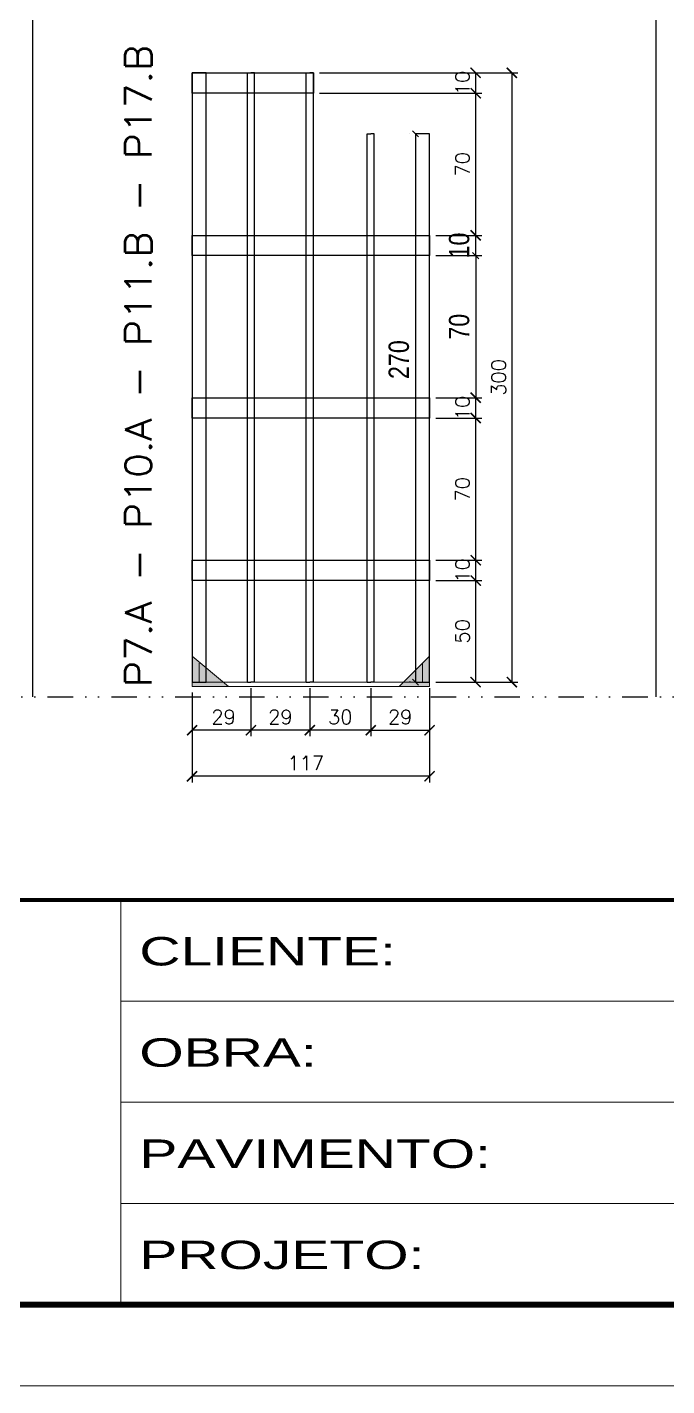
# Model space of a CAD drawing. Header units: millimetres. Extents: x 169816 to 178745, y 96537 to 113647.
# Drawn here: x 174991 to 175306, y 103429 to 104097 of the extents above; entities that cross this region are included whole.
import ezdxf

# ---------------------------------------------------------------- set-up
doc = ezdxf.new("R2010")
doc.units = ezdxf.units.MM
for name, pattern in [('CONTINUO', [0]), ('DASHED', [0.75, 0.5, -0.25]), ('DIVIDE2', [0.625, 0.25, -0.125, 0, -0.125, 0, -0.125]), ('HIDDEN', [0.375, 0.25, -0.125])]:
    doc.linetypes.add(name, pattern=pattern)
for name, color, linetype in [('COTA', 241, 'Continuous'), ('Nível', 160, 'Continuous'), ('SARR_2.2x10', 60, 'Continuous'), ('SARR_3.5x7', 81, 'Continuous'), ('SARR_7x7', 40, 'Continuous'), ('Texto Nível', 251, 'Continuous')]:
    doc.layers.add(name, color=color, linetype=linetype)
for name, color, linetype, lineweight in [('Folhas', 255, 'Continuous', 9), ('Madeira', 126, 'Continuous', 18), ('Sarr 2.2x7', 40, 'Continuous', 9), ('SARRAFO DE PRESSAO', 251, 'DASHED', 9), ('Texto Seção', 7, 'Continuous', 15)]:
    doc.layers.add(name, color=color, linetype=linetype, lineweight=lineweight)
doc.styles.add('COTA TECNICA', font='techl___.ttf', dxfattribs={"height": 10})
doc.styles.add('REGUA-120', font='ROMANS.shx', dxfattribs={"height": 15})
doc.styles.add('ROMANS', font='romans.shx')
doc.styles.add('Tecnologia', font='')
doc.styles.get('Tecnologia').set_extended_font_data('Forgotten Futurist')
doc.dimstyles.new('Cota Paínel', dxfattribs={"dimtxt": 7, "dimasz": 5, "dimexe": 3, "dimexo": 3, "dimgap": 3, "dimtad": 1, "dimdec": 1, "dimzin": 12, "dimdsep": 46, "dimtxsty": 'ROMANS', "dimblk": 'ARCHTICK', "dimcen": 0, "dimclrd": 4, "dimclre": 4, "dimclrt": 1, "dimadec": 1, "dimazin": 3, "dimtfac": 1, "dimtdec": 1, "dimtmove": 0, "dimatfit": 3, "dimldrblk": 'OBLIQUE', "dimfxl": 1, "dimtolj": 1, "dimtzin": 12, "dimarcsym": 0})
doc.dimstyles.new('PAINEL', dxfattribs={"dimtxt": 10, "dimasz": 3, "dimexe": 3, "dimexo": 3, "dimgap": 3, "dimtad": 1, "dimdec": 1, "dimzin": 12, "dimdsep": 46, "dimtxsty": 'COTA TECNICA', "dimblk1": 'OBLIQUE', "dimblk2": 'OBLIQUE', "dimsah": 1, "dimcen": 0.9, "dimclrd": 4, "dimclre": 4, "dimclrt": 240, "dimadec": 1, "dimazin": 3, "dimtfac": 1, "dimtdec": 1, "dimtmove": 0, "dimatfit": 3, "dimfxl": 1, "dimtolj": 1, "dimtzin": 12, "dimarcsym": 0})

# ---------------------------------------------------------------- blocks, each defined once
blk = doc.blocks.new('9999999999')
at = {"color": 30, "linetype": 'CONTINUO'}
for p, q in [((98564.56, 34230.21), (98564.56, 34429.45)), ((98564.56, 34379.64), (99583.98, 34379.64)), ((98564.56, 34329.83), (99487.98, 34329.83)), ((98564.56, 34280.02), (99487.98, 34280.02))]:
    blk.add_line(p, q, dxfattribs=at)
at = {"color": 30, "linetype": 'CONTINUO', "const_width": 2}
blk.add_lwpolyline([(99583.98, 34230.21), (99583.98, 34414.45, 0.414214), (99568.98, 34429.45), (98228.98, 34429.45, 0.414214), (98213.98, 34414.45), (98213.98, 34245.21, 0.414214), (98228.98, 34230.21), (99583.98, 34230.21)], format="xyb", dxfattribs=at)
at = {"layer": 'Folhas'}
blk.add_lwpolyline([(98138.98, 34190.21), (99623.98, 34190.21), (99623.98, 35240.21), (98138.98, 35240.21)], close=True, dxfattribs=at)
at = {"layer": 'Folhas', "color": 30, "const_width": 3}
blk.add_lwpolyline([(98213.98, 34230.21), (99583.98, 34230.21), (99583.98, 35200.21), (98213.98, 35200.21)], close=True, dxfattribs=at)
at = {"layer": 'Folhas', "color": 7, "style": 'Tecnologia', "width": 1.5}
for s, p in [('CLIENTE:', (98573.65, 34397.17)), ('OBRA:', (98573.65, 34347.31)), ('PAVIMENTO:', (98573.65, 34297.5)), ('PROJETO:', (98573.65, 34247.69))]:
    blk.add_text(s, height=14, dxfattribs=at).set_placement(p)
blk = doc.blocks.new('_ArchTick')
at = {"color": 0, "linetype": 'ByBlock', "const_width": 0.15}
blk.add_lwpolyline([(-0.5, -0.5), (0.5, 0.5)], dxfattribs=at)
blk = doc.blocks.new('*D1259')
at = {"layer": 'COTA', "color": 4, "lineweight": -2, "transparency": 16777216}
for p, q in [((175072.16, 103756.79), (175072.16, 103725.61)), ((175189.16, 103756.79), (175189.16, 103725.61)), ((175189.16, 103728.61), (175072.16, 103728.61))]:
    blk.add_line(p, q, dxfattribs=at)
at = {"layer": 'Defpoints', "color": 0, "transparency": 16777216}
for p in [(175072.16, 103759.79), (175189.16, 103759.79), (175072.16, 103728.61)]:
    blk.add_point(p, dxfattribs=at)
at = {"layer": 'COTA', "color": 4, "lineweight": -2, "transparency": 16777216, "xscale": 5, "yscale": 5, "zscale": 5, "rotation": 180}
blk.add_blockref('_ArchTick', (175072.16, 103728.61), dxfattribs=at)
at = {"layer": 'COTA', "color": 4, "lineweight": -2, "transparency": 16777216, "xscale": 5, "yscale": 5, "zscale": 5}
blk.add_blockref('_ArchTick', (175189.16, 103728.61), dxfattribs=at)
at = {"layer": 'COTA', "color": 1, "transparency": 16777216, "insert": (175128.16, 103735.11), "char_height": 7, "attachment_point": 5, "style": 'ROMANS'}
blk.add_mtext('\\A1;117', dxfattribs=at)
blk = doc.blocks.new('_Oblique')
at = {"color": 0, "linetype": 'ByBlock', "lineweight": -2}
blk.add_line((-0.5, -0.5), (0.5, 0.5), dxfattribs=at)
blk = doc.blocks.new('*D1260')
at = {"layer": 'COTA', "color": 4, "lineweight": -2, "transparency": 16777216}
for p, q in [((175160.16, 103771.99), (175160.16, 103748.29)), ((175189.16, 103771.99), (175189.16, 103748.29)), ((175160.16, 103751.29), (175189.16, 103751.29))]:
    blk.add_line(p, q, dxfattribs=at)
at = {"layer": 'Defpoints', "color": 0, "transparency": 16777216}
for p in [(175160.16, 103774.99), (175189.16, 103774.99), (175189.16, 103751.29)]:
    blk.add_point(p, dxfattribs=at)
at = {"layer": 'COTA', "color": 4, "lineweight": -2, "transparency": 16777216, "xscale": 5, "yscale": 5, "zscale": 5, "rotation": 180}
blk.add_blockref('_ArchTick', (175160.16, 103751.29), dxfattribs=at)
at = {"layer": 'COTA', "color": 4, "lineweight": -2, "transparency": 16777216, "xscale": 5, "yscale": 5, "zscale": 5}
blk.add_blockref('_ArchTick', (175189.16, 103751.29), dxfattribs=at)
at = {"layer": 'COTA', "color": 1, "transparency": 16777216, "insert": (175174.66, 103757.79), "char_height": 7, "attachment_point": 5, "style": 'ROMANS'}
blk.add_mtext('\\A1;29', dxfattribs=at)
blk = doc.blocks.new('*D1261')
at = {"layer": 'COTA', "color": 4, "lineweight": -2, "transparency": 16777216}
for p, q in [((175072.16, 103769.79), (175072.16, 103748.29)), ((175101.16, 103771.99), (175101.16, 103748.29)), ((175101.16, 103751.29), (175072.16, 103751.29))]:
    blk.add_line(p, q, dxfattribs=at)
at = {"layer": 'Defpoints', "color": 0, "transparency": 16777216}
for p in [(175101.16, 103774.99), (175072.16, 103772.79), (175072.16, 103751.29)]:
    blk.add_point(p, dxfattribs=at)
at = {"layer": 'COTA', "color": 4, "lineweight": -2, "transparency": 16777216, "xscale": 5, "yscale": 5, "zscale": 5, "rotation": 180}
blk.add_blockref('_ArchTick', (175072.16, 103751.29), dxfattribs=at)
at = {"layer": 'COTA', "color": 4, "lineweight": -2, "transparency": 16777216, "xscale": 5, "yscale": 5, "zscale": 5}
blk.add_blockref('_ArchTick', (175101.16, 103751.29), dxfattribs=at)
at = {"layer": 'COTA', "color": 1, "transparency": 16777216, "insert": (175087.66, 103757.79), "char_height": 7, "attachment_point": 5, "style": 'ROMANS'}
blk.add_mtext('\\A1;29', dxfattribs=at)
blk = doc.blocks.new('*D1262')
at = {"layer": 'COTA', "color": 4, "lineweight": -2, "transparency": 16777216}
for p, q in [((175130.16, 103771.99), (175130.16, 103748.29)), ((175160.16, 103771.99), (175160.16, 103748.29)), ((175160.16, 103751.29), (175130.16, 103751.29))]:
    blk.add_line(p, q, dxfattribs=at)
at = {"layer": 'Defpoints', "color": 0, "transparency": 16777216}
for p in [(175130.16, 103774.99), (175160.16, 103774.99), (175130.16, 103751.29)]:
    blk.add_point(p, dxfattribs=at)
at = {"layer": 'COTA', "color": 4, "lineweight": -2, "transparency": 16777216, "xscale": 5, "yscale": 5, "zscale": 5, "rotation": 180}
blk.add_blockref('_ArchTick', (175130.16, 103751.29), dxfattribs=at)
at = {"layer": 'COTA', "color": 4, "lineweight": -2, "transparency": 16777216, "xscale": 5, "yscale": 5, "zscale": 5}
blk.add_blockref('_ArchTick', (175160.16, 103751.29), dxfattribs=at)
at = {"layer": 'COTA', "color": 1, "transparency": 16777216, "insert": (175145.16, 103757.79), "char_height": 7, "attachment_point": 5, "style": 'ROMANS'}
blk.add_mtext('\\A1;30', dxfattribs=at)
blk = doc.blocks.new('*D1263')
at = {"layer": 'COTA', "color": 4, "lineweight": -2, "transparency": 16777216}
for p, q in [((175192.16, 103824.99), (175214.85, 103824.99)), ((175211.85, 103774.99), (175211.85, 103824.99)), ((175192.16, 103774.99), (175214.85, 103774.99))]:
    blk.add_line(p, q, dxfattribs=at)
at = {"layer": 'Defpoints', "color": 0, "transparency": 16777216}
for p in [(175189.16, 103824.99), (175211.85, 103824.99), (175189.16, 103774.99)]:
    blk.add_point(p, dxfattribs=at)
at = {"layer": 'COTA', "color": 4, "lineweight": -2, "transparency": 16777216, "xscale": 5, "yscale": 5, "zscale": 5}
for p, rotation in [((175211.85, 103824.99), 90), ((175211.85, 103774.99), 270)]:
    blk.add_blockref('_ArchTick', p, dxfattribs=dict(at, rotation=rotation))
at = {"layer": 'COTA', "color": 1, "transparency": 16777216, "insert": (175205.35, 103799.99), "char_height": 7, "attachment_point": 5, "rotation": 90, "style": 'ROMANS'}
blk.add_mtext('\\A1;50', dxfattribs=at)
blk = doc.blocks.new('*D1264')
at = {"layer": 'COTA', "color": 4, "lineweight": -2, "transparency": 16777216}
for p, q in [((175101.16, 103771.99), (175101.16, 103748.29)), ((175130.16, 103771.99), (175130.16, 103748.29)), ((175130.16, 103751.29), (175101.16, 103751.29))]:
    blk.add_line(p, q, dxfattribs=at)
at = {"layer": 'Defpoints', "color": 0, "transparency": 16777216}
for p in [(175101.16, 103774.99), (175130.16, 103774.99), (175101.16, 103751.29)]:
    blk.add_point(p, dxfattribs=at)
at = {"layer": 'COTA', "color": 4, "lineweight": -2, "transparency": 16777216, "xscale": 5, "yscale": 5, "zscale": 5, "rotation": 180}
blk.add_blockref('_ArchTick', (175101.16, 103751.29), dxfattribs=at)
at = {"layer": 'COTA', "color": 4, "lineweight": -2, "transparency": 16777216, "xscale": 5, "yscale": 5, "zscale": 5}
blk.add_blockref('_ArchTick', (175130.16, 103751.29), dxfattribs=at)
at = {"layer": 'COTA', "color": 1, "transparency": 16777216, "insert": (175115.66, 103757.79), "char_height": 7, "attachment_point": 5, "style": 'ROMANS'}
blk.add_mtext('\\A1;29', dxfattribs=at)
blk = doc.blocks.new('*D1265')
at = {"layer": 'COTA', "color": 4, "lineweight": -2, "transparency": 16777216}
for p, q in [((175192.16, 103834.99), (175214.85, 103834.99)), ((175211.85, 103824.99), (175211.85, 103834.99)), ((175192.16, 103824.99), (175214.85, 103824.99))]:
    blk.add_line(p, q, dxfattribs=at)
at = {"layer": 'Defpoints', "color": 0, "transparency": 16777216}
for p in [(175189.16, 103834.99), (175211.85, 103834.99), (175189.16, 103824.99)]:
    blk.add_point(p, dxfattribs=at)
at = {"layer": 'COTA', "color": 4, "lineweight": -2, "transparency": 16777216, "xscale": 5, "yscale": 5, "zscale": 5}
for p, rotation in [((175211.85, 103834.99), 90), ((175211.85, 103824.99), 270)]:
    blk.add_blockref('_ArchTick', p, dxfattribs=dict(at, rotation=rotation))
at = {"layer": 'COTA', "color": 1, "transparency": 16777216, "insert": (175205.35, 103829.99), "char_height": 7, "attachment_point": 5, "rotation": 90, "style": 'ROMANS'}
blk.add_mtext('\\A1;10', dxfattribs=at)
blk = doc.blocks.new('*D1266')
at = {"layer": 'COTA', "color": 4, "lineweight": -2, "transparency": 16777216}
for p, q in [((175192.16, 103904.95), (175214.85, 103904.95)), ((175211.85, 103834.99), (175211.85, 103904.95)), ((175192.16, 103834.99), (175214.85, 103834.99))]:
    blk.add_line(p, q, dxfattribs=at)
at = {"layer": 'Defpoints', "color": 0, "transparency": 16777216}
for p in [(175189.16, 103904.95), (175211.85, 103904.95), (175189.16, 103834.99)]:
    blk.add_point(p, dxfattribs=at)
at = {"layer": 'COTA', "color": 4, "lineweight": -2, "transparency": 16777216, "xscale": 5, "yscale": 5, "zscale": 5}
for p, rotation in [((175211.85, 103904.95), 90), ((175211.85, 103834.99), 270)]:
    blk.add_blockref('_ArchTick', p, dxfattribs=dict(at, rotation=rotation))
at = {"layer": 'COTA', "color": 1, "transparency": 16777216, "insert": (175205.35, 103869.97), "char_height": 7, "attachment_point": 5, "rotation": 90, "style": 'ROMANS'}
blk.add_mtext('\\A1;70', dxfattribs=at)
blk = doc.blocks.new('*D1267')
at = {"layer": 'COTA', "color": 4, "lineweight": -2, "transparency": 16777216}
for p, q in [((175192.16, 103914.99), (175214.85, 103914.99)), ((175211.85, 103904.99), (175211.85, 103914.99)), ((175192.16, 103904.99), (175214.85, 103904.99))]:
    blk.add_line(p, q, dxfattribs=at)
at = {"layer": 'Defpoints', "color": 0, "transparency": 16777216}
for p in [(175189.16, 103914.99), (175211.85, 103914.99), (175189.16, 103904.99)]:
    blk.add_point(p, dxfattribs=at)
at = {"layer": 'COTA', "color": 4, "lineweight": -2, "transparency": 16777216, "xscale": 5, "yscale": 5, "zscale": 5}
for p, rotation in [((175211.85, 103914.99), 90), ((175211.85, 103904.99), 270)]:
    blk.add_blockref('_ArchTick', p, dxfattribs=dict(at, rotation=rotation))
at = {"layer": 'COTA', "color": 1, "transparency": 16777216, "insert": (175205.35, 103909.99), "char_height": 7, "attachment_point": 5, "rotation": 90, "style": 'ROMANS'}
blk.add_mtext('\\A1;10', dxfattribs=at)
blk = doc.blocks.new('*D1268')
at = {"layer": 'COTA', "color": 4, "lineweight": -2, "transparency": 16777216}
for p, q in [((175134.91, 104074.98), (175232.66, 104074.98)), ((175229.66, 104074.98), (175229.66, 103774.99)), ((175192.16, 103774.99), (175232.66, 103774.99))]:
    blk.add_line(p, q, dxfattribs=at)
at = {"layer": 'Defpoints', "color": 0, "transparency": 16777216}
for p in [(175131.91, 104074.98), (175189.16, 103774.99), (175229.66, 103774.99)]:
    blk.add_point(p, dxfattribs=at)
at = {"layer": 'COTA', "color": 4, "lineweight": -2, "transparency": 16777216, "xscale": 5, "yscale": 5, "zscale": 5}
for p, rotation in [((175229.66, 104074.98), 90), ((175229.66, 103774.99), 270)]:
    blk.add_blockref('_ArchTick', p, dxfattribs=dict(at, rotation=rotation))
at = {"layer": 'COTA', "color": 1, "transparency": 16777216, "insert": (175223.16, 103924.99), "char_height": 7, "attachment_point": 5, "rotation": 90, "style": 'ROMANS'}
blk.add_mtext('\\A1;300', dxfattribs=at)
blk = doc.blocks.new('*D1271')
at = {"layer": 'COTA', "color": 4, "lineweight": -2, "transparency": 16777216}
for p, q in [((175134.91, 104064.95), (175214.85, 104064.95)), ((175211.85, 103994.95), (175211.85, 104064.95)), ((175192.16, 103994.95), (175214.85, 103994.95))]:
    blk.add_line(p, q, dxfattribs=at)
at = {"layer": 'Defpoints', "color": 0, "transparency": 16777216}
for p in [(175131.91, 104064.95), (175211.85, 104064.95), (175189.16, 103994.95)]:
    blk.add_point(p, dxfattribs=at)
at = {"layer": 'COTA', "color": 4, "lineweight": -2, "transparency": 16777216, "xscale": 5, "yscale": 5, "zscale": 5}
for p, rotation in [((175211.85, 104064.95), 90), ((175211.85, 103994.95), 270)]:
    blk.add_blockref('_ArchTick', p, dxfattribs=dict(at, rotation=rotation))
at = {"layer": 'COTA', "color": 1, "transparency": 16777216, "insert": (175205.35, 104029.95), "char_height": 7, "attachment_point": 5, "rotation": 90, "style": 'ROMANS'}
blk.add_mtext('\\A1;70', dxfattribs=at)
blk = doc.blocks.new('*D1272')
at = {"layer": 'COTA', "color": 4, "lineweight": -2, "transparency": 16777216}
for p, q in [((175134.91, 104074.98), (175214.85, 104074.98)), ((175211.85, 104064.95), (175211.85, 104074.98)), ((175134.91, 104064.95), (175214.85, 104064.95))]:
    blk.add_line(p, q, dxfattribs=at)
at = {"layer": 'Defpoints', "color": 0, "transparency": 16777216}
for p in [(175131.91, 104074.98), (175211.85, 104074.98), (175131.91, 104064.95)]:
    blk.add_point(p, dxfattribs=at)
at = {"layer": 'COTA', "color": 4, "lineweight": -2, "transparency": 16777216, "xscale": 5, "yscale": 5, "zscale": 5}
for p, rotation in [((175211.85, 104074.98), 90), ((175211.85, 104064.95), 270)]:
    blk.add_blockref('_ArchTick', p, dxfattribs=dict(at, rotation=rotation))
at = {"layer": 'COTA', "color": 1, "transparency": 16777216, "insert": (175205.35, 104069.97), "char_height": 7, "attachment_point": 5, "rotation": 90, "style": 'ROMANS'}
blk.add_mtext('\\A1;10', dxfattribs=at)
blk = doc.blocks.new('*D1269')
at = {"layer": 'COTA', "color": 4, "lineweight": -2, "transparency": 16777216}
for p, q in [((175192.16, 103994.95), (175214.85, 103994.95)), ((175211.85, 103984.95), (175211.85, 103994.95)), ((175192.16, 103984.95), (175214.85, 103984.95))]:
    blk.add_line(p, q, dxfattribs=at)
at = {"layer": 'Defpoints', "color": 0, "transparency": 16777216}
for p in [(175189.16, 103994.95), (175211.85, 103994.95), (175189.16, 103984.95)]:
    blk.add_point(p, dxfattribs=at)
at = {"layer": 'COTA', "color": 4, "lineweight": -2, "transparency": 16777216, "xscale": 3, "yscale": 3, "zscale": 3}
for p, rotation in [((175211.85, 103994.95), 90), ((175211.85, 103984.95), 270)]:
    blk.add_blockref('_Oblique', p, dxfattribs=dict(at, rotation=rotation))
at = {"layer": 'COTA', "color": 240, "transparency": 16777216, "insert": (175203.75, 103989.95), "char_height": 10, "attachment_point": 5, "rotation": 90, "style": 'COTA TECNICA'}
blk.add_mtext('\\A1;10', dxfattribs=at)
blk = doc.blocks.new('*D1270')
at = {"layer": 'COTA', "color": 4, "lineweight": -2, "transparency": 16777216}
for p, q in [((175192.16, 103984.95), (175214.85, 103984.95)), ((175211.85, 103984.95), (175211.85, 103914.95)), ((175192.16, 103914.95), (175214.85, 103914.95))]:
    blk.add_line(p, q, dxfattribs=at)
at = {"layer": 'Defpoints', "color": 0, "transparency": 16777216}
for p in [(175189.16, 103984.95), (175189.16, 103914.95), (175211.85, 103914.95)]:
    blk.add_point(p, dxfattribs=at)
at = {"layer": 'COTA', "color": 4, "lineweight": -2, "transparency": 16777216, "xscale": 3, "yscale": 3, "zscale": 3}
for p, rotation in [((175211.85, 103984.95), 90), ((175211.85, 103914.95), 270)]:
    blk.add_blockref('_Oblique', p, dxfattribs=dict(at, rotation=rotation))
at = {"layer": 'COTA', "color": 240, "transparency": 16777216, "insert": (175203.75, 103949.95), "char_height": 10, "attachment_point": 5, "rotation": 90, "style": 'COTA TECNICA'}
blk.add_mtext('\\A1;70', dxfattribs=at)
blk = doc.blocks.new('*D1273')
at = {"layer": 'COTA', "color": 4, "lineweight": -2, "transparency": 16777216}
for p, q in [((175179.16, 104044.98), (175179.16, 104044.98)), ((175182.16, 104044.98), (175182.16, 103774.98)), ((175179.76, 103774.98), (175179.16, 103774.98))]:
    blk.add_line(p, q, dxfattribs=at)
at = {"layer": 'Defpoints', "color": 0, "transparency": 16777216}
for p in [(175182.16, 104044.98), (175182.16, 103774.98), (175182.76, 103774.98)]:
    blk.add_point(p, dxfattribs=at)
at = {"layer": 'COTA', "color": 4, "lineweight": -2, "transparency": 16777216, "xscale": 3, "yscale": 3, "zscale": 3}
for p, rotation in [((175182.16, 104044.98), 90), ((175182.16, 103774.98), 270)]:
    blk.add_blockref('_Oblique', p, dxfattribs=dict(at, rotation=rotation))
at = {"layer": 'COTA', "color": 240, "transparency": 16777216, "insert": (175174.05, 103933.77), "char_height": 10, "attachment_point": 5, "rotation": 90, "style": 'COTA TECNICA'}
blk.add_mtext('\\A1;270', dxfattribs=at)

msp = doc.modelspace()

# ---------------------------------------------------------------- hatches: boundary and pattern name
at = {"layer": 'Madeira'}
h = msp.add_hatch(color=252, dxfattribs=at)
h.dxf.hatch_style = 2
h.paths.add_polyline_path([(175072.16, 103787.78), (175072.16, 103772.78), (175090.16, 103772.78)])
h = msp.add_hatch(color=252, dxfattribs=at)
h.dxf.hatch_style = 2
h.paths.add_polyline_path([(175189.16, 103787.78), (175189.16, 103772.78), (175174.16, 103772.78)])

# ---------------------------------------------------------------- linework, layer by layer
at = {"layer": 'Madeira', "color": 1, "linetype": 'HIDDEN'}
for p, q in [((175075.66, 103784.28), (175075.66, 103774.98)), ((175075.66, 103784.28), (175075.66, 103774.98)), ((175079.16, 103780.78), (175079.16, 103774.98)), ((175185.66, 103784.28), (175185.66, 103774.98)), ((175185.66, 103784.28), (175185.66, 103774.98)), ((175081.99, 103774.98), (175072.16, 103774.98)), ((175081.99, 103774.98), (175072.16, 103774.98)), ((175087.96, 103774.98), (175072.16, 103774.98)), ((175176.36, 103774.98), (175189.16, 103774.98)), ((175179.32, 103774.98), (175189.16, 103774.98)), ((175179.32, 103774.98), (175189.16, 103774.98))]:
    msp.add_line(p, q, dxfattribs=at)
at = {"layer": 'Madeira'}
msp.add_line((175072.16, 103774.98), (175072.16, 103772.78), dxfattribs=at)
msp.add_line((175072.16, 103774.98), (175072.16, 103772.78), dxfattribs=at)
msp.add_line((175072.16, 103774.98), (175072.16, 103772.78), dxfattribs=at)
at = {"layer": 'Madeira', "color": 0}
for points in [[(175072.16, 103787.78), (175072.16, 103772.78), (175090.16, 103772.78), (175072.16, 103787.78)], [(175189.16, 103787.78), (175189.16, 103772.78), (175174.16, 103772.78), (175189.16, 103787.78)]]:
    msp.add_lwpolyline(points, dxfattribs=at)
at = {"layer": 'Nível', "color": 4, "linetype": 'DIVIDE2', "ltscale": 50}
msp.add_line((174686.52, 103767.79), (176056.52, 103767.79), dxfattribs=at)
at = {"layer": 'Sarr 2.2x7'}
msp.add_lwpolyline([(175189.16, 103774.98), (175072.16, 103774.98), (175072.16, 103772.78), (175189.16, 103772.78)], close=True, dxfattribs=at)
msp.add_lwpolyline([(175189.16, 103774.98), (175072.16, 103774.98), (175072.16, 103772.78), (175189.16, 103772.78)], close=True, dxfattribs=at)
at = {"layer": 'SARR_2.2x10'}
for points in [[(175072.16, 104074.95), (175131.91, 104074.95), (175131.91, 104064.95), (175072.16, 104064.95)], [(175072.16, 103994.95), (175189.16, 103994.95), (175189.16, 103984.95), (175072.16, 103984.95)], [(175072.16, 103994.95), (175189.16, 103994.95), (175189.16, 103984.95), (175072.16, 103984.95)], [(175072.16, 103914.95), (175189.16, 103914.95), (175189.16, 103904.95), (175072.16, 103904.95)], [(175072.16, 103914.95), (175189.16, 103914.95), (175189.16, 103904.95), (175072.16, 103904.95)], [(175072.16, 103834.95), (175189.16, 103834.95), (175189.16, 103824.95), (175072.16, 103824.95)], [(175072.16, 103834.95), (175189.16, 103834.95), (175189.16, 103824.95), (175072.16, 103824.95)]]:
    msp.add_lwpolyline(points, close=True, dxfattribs=at)
at = {"layer": 'SARR_3.5x7'}
for p, q in [((175099.41, 103774.98), (175099.41, 104074.98)), ((175099.41, 104074.98), (175101.16, 104074.98)), ((175099.41, 103774.98), (175099.41, 104074.98)), ((175099.41, 104074.98), (175101.16, 104074.98)), ((175102.91, 104074.98), (175101.16, 104074.98)), ((175102.91, 104074.98), (175101.16, 104074.98)), ((175102.91, 103774.98), (175102.91, 104074.98)), ((175102.91, 103774.98), (175102.91, 104074.98)), ((175128.41, 103774.98), (175128.41, 104074.98)), ((175128.41, 104074.98), (175130.16, 104074.98)), ((175128.41, 103774.98), (175128.41, 104074.98)), ((175128.41, 104074.98), (175130.16, 104074.98)), ((175131.91, 104074.98), (175130.16, 104074.98)), ((175131.91, 104074.98), (175130.16, 104074.98)), ((175131.91, 103774.98), (175131.91, 104074.98)), ((175131.91, 103774.98), (175131.91, 104074.98)), ((175158.41, 103774.98), (175158.41, 104044.98)), ((175158.41, 104044.98), (175160.16, 104044.98)), ((175158.41, 103774.98), (175158.41, 104044.98)), ((175158.41, 104044.98), (175160.16, 104044.98)), ((175161.91, 104044.98), (175160.16, 104044.98)), ((175161.91, 104044.98), (175160.16, 104044.98)), ((175161.91, 103774.98), (175161.91, 104044.98)), ((175161.91, 103774.98), (175161.91, 104044.98)), ((175099.41, 103774.98), (175101.16, 103774.98)), ((175099.41, 103774.98), (175101.16, 103774.98)), ((175102.91, 103774.98), (175101.16, 103774.98)), ((175102.91, 103774.98), (175101.16, 103774.98)), ((175128.41, 103774.98), (175130.16, 103774.98)), ((175128.41, 103774.98), (175130.16, 103774.98)), ((175131.91, 103774.98), (175130.16, 103774.98)), ((175131.91, 103774.98), (175130.16, 103774.98)), ((175158.41, 103774.98), (175160.16, 103774.98)), ((175158.41, 103774.98), (175160.16, 103774.98)), ((175161.91, 103774.98), (175160.16, 103774.98)), ((175161.91, 103774.98), (175160.16, 103774.98))]:
    msp.add_line(p, q, dxfattribs=at)
at = {"layer": 'SARR_7x7'}
for points in [[(175072.16, 103774.98), (175079.16, 103774.98), (175079.16, 104074.98), (175072.16, 104074.98)], [(175072.16, 103774.98), (175079.16, 103774.98), (175079.16, 104074.98), (175072.16, 104074.98)], [(175182.16, 103774.98), (175189.16, 103774.98), (175189.16, 104044.98), (175182.16, 104044.98)], [(175182.16, 103774.98), (175189.16, 103774.98), (175189.16, 104044.98), (175182.16, 104044.98)]]:
    msp.add_lwpolyline(points, close=True, dxfattribs=at)
at = {"layer": 'Texto Nível'}
for p, q in [((174993.66, 103767.79), (174993.66, 104438.5)), ((175300.8, 103767.79), (175300.8, 104438.5))]:
    msp.add_line(p, q, dxfattribs=at)

# ---------------------------------------------------------------- block references
at = {"layer": 'SARRAFO DE PRESSAO', "color": 6, "linetype": 'ByBlock'}
msp.add_blockref('9999999999', (76472.54, 69238.3), dxfattribs=at)

# ---------------------------------------------------------------- texts
at = {"layer": 'Texto Seção', "style": 'REGUA-120', "width": 1.1}
msp.add_text('P7.A - P10.A - P11.B - P17.B', height=13, rotation=90, dxfattribs=at).set_placement((175052.21, 103772.55))

# ---------------------------------------------------------------- dimensions: what is measured, and where the dimension line sits
at = {"layer": 'COTA'}
for base, p1, p2, picture, middle in [((175229.66, 103774.99), (175131.91, 104074.98), (175189.16, 103774.99), '*D1268', (175229.66, 103924.99)), ((175211.85, 104074.98), (175131.91, 104064.95), (175131.91, 104074.98), '*D1272', (175211.85, 104069.97)), ((175211.85, 103914.99), (175189.16, 103904.99), (175189.16, 103914.99), '*D1267', (175211.85, 103909.99))]:
    dim = msp.add_linear_dim(base=base, p1=p1, p2=p2, angle=90, dimstyle='Cota Paínel', override={"dimtad": 3}, dxfattribs=at)
    dim.commit()
    dim.dimension.update_dxf_attribs({"geometry": picture, "text_midpoint": middle, "dimtype": 160})
for base, p1, p2, picture, middle in [((175211.85, 104064.95), (175189.16, 103994.95), (175131.91, 104064.95), '*D1271', (175205.35, 104029.95)), ((175211.85, 103904.95), (175189.16, 103834.99), (175189.16, 103904.95), '*D1266', (175205.35, 103869.97))]:
    dim = msp.add_linear_dim(base=base, p1=p1, p2=p2, angle=90, dimstyle='Cota Paínel', override={"dimtad": 3}, dxfattribs=at)
    dim.commit()
    dim.dimension.update_dxf_attribs({"geometry": picture, "text_midpoint": middle})
for base, p1, p2, angle, dimstyle, picture, middle in [((175182.16, 103774.98), (175182.16, 104044.98), (175182.76, 103774.98), 90, 'PAINEL', '*D1273', (175182.16, 103933.77)), ((175211.85, 103994.95), (175189.16, 103984.95), (175189.16, 103994.95), 90, 'PAINEL', '*D1269', (175211.85, 103989.95)), ((175211.85, 103834.99), (175189.16, 103824.99), (175189.16, 103834.99), 90, 'Cota Paínel', '*D1265', (175211.85, 103829.99)), ((175072.16, 103751.29), (175101.16, 103774.99), (175072.16, 103772.79), 180, 'Cota Paínel', '*D1261', (175087.66, 103751.29)), ((175072.16, 103728.61), (175189.16, 103759.79), (175072.16, 103759.79), 180, 'Cota Paínel', '*D1259', (175128.16, 103728.61))]:
    dim = msp.add_linear_dim(base=base, p1=p1, p2=p2, angle=angle, dimstyle=dimstyle, dxfattribs=at)
    dim.commit()
    dim.dimension.update_dxf_attribs({"geometry": picture, "text_midpoint": middle, "dimtype": 160})
for base, p1, p2, angle, dimstyle, picture, middle in [((175211.85, 103914.95), (175189.16, 103984.95), (175189.16, 103914.95), 90, 'PAINEL', '*D1270', (175203.75, 103949.95)), ((175211.85, 103824.99), (175189.16, 103774.99), (175189.16, 103824.99), 90, 'Cota Paínel', '*D1263', (175205.35, 103799.99)), ((175101.16, 103751.29), (175130.16, 103774.99), (175101.16, 103774.99), 180, 'Cota Paínel', '*D1264', (175115.66, 103757.79)), ((175130.16, 103751.29), (175160.16, 103774.99), (175130.16, 103774.99), 180, 'Cota Paínel', '*D1262', (175145.16, 103757.79))]:
    dim = msp.add_linear_dim(base=base, p1=p1, p2=p2, angle=angle, dimstyle=dimstyle, dxfattribs=at)
    dim.commit()
    dim.dimension.update_dxf_attribs({"geometry": picture, "text_midpoint": middle})
dim = msp.add_linear_dim(base=(175189.16, 103751.29), p1=(175160.16, 103774.99), p2=(175189.16, 103774.99), dimstyle='Cota Paínel', dxfattribs=at)
dim.commit()
dim.dimension.update_dxf_attribs({"geometry": '*D1260', "text_midpoint": (175174.66, 103757.79)})

doc.saveas('drawing.dxf')
